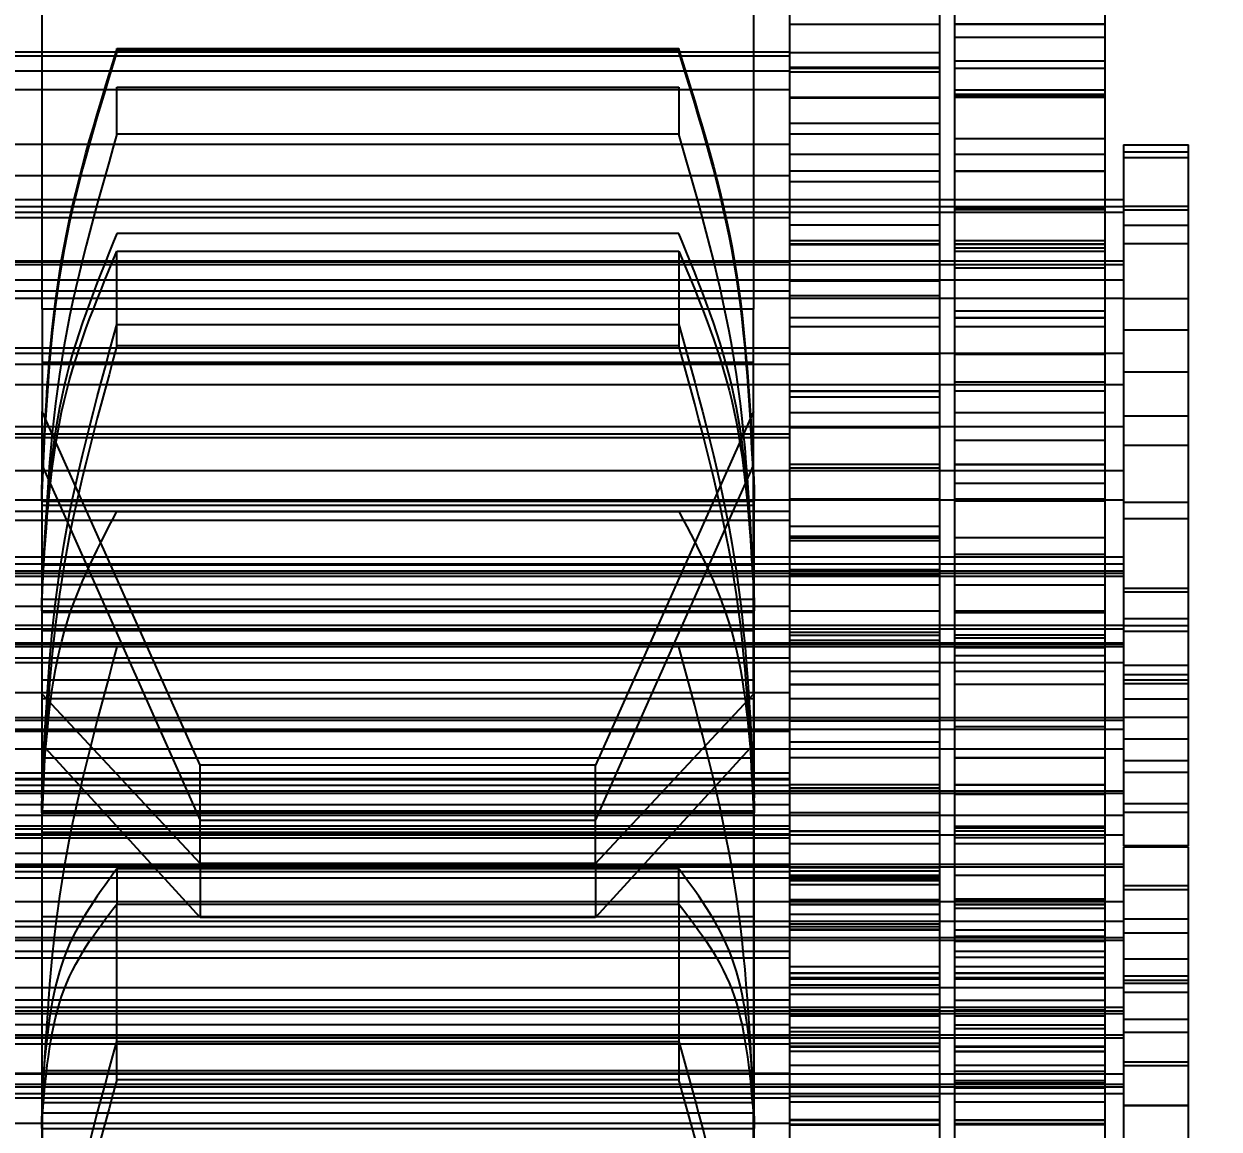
# Model space of a CAD drawing. Header units: metres. Extents: x 0 to 63075, y 0 to 44550.
# Drawn here: x 37036.25 to 37048.34, y 17373.58 to 17384.76 of the extents above; entities that cross this region are included whole.
import ezdxf

# ---------------------------------------------------------------- set-up
doc = ezdxf.new("R2010")
doc.units = ezdxf.units.M
doc.header["$LTSCALE"] = 75
doc.linetypes.add('HIDDEN2', pattern=[4.7625, 3.175, -1.5875])
doc.layers.add('SDM', color=7, linetype='Continuous')
doc.layers.add('ST1', color=7, linetype='HIDDEN2')
doc.styles.add('ROMANS', font='ROMANS.SHX')
doc.dimstyles.new('75___1-75', dxfattribs={"dimscale": 75, "dimtxt": 2.5, "dimasz": 2, "dimexe": 1.5, "dimexo": 1, "dimgap": 0.5, "dimtad": 1, "dimdec": 0, "dimzin": 12, "dimtxsty": 'ROMANS', "dimcen": 0, "dimclrd": 256, "dimclre": 256, "dimclrt": 3, "dimazin": 3, "dimtfac": 1, "dimtdec": 0, "dimtmove": 0, "dimatfit": 0, "dimfxl": 1, "dimlwd": -1, "dimlwe": -1, "dimarcsym": 0})

# ---------------------------------------------------------------- blocks, each defined once
blk = doc.blocks.new('*D28')
at = {"layer": 'Defpoints', "color": 0, "transparency": 16777216}
for p in [(33880.105, 17728.439), (37150.032, 17728.439), (37007.794, 17285.374)]:
    blk.add_point(p, dxfattribs=at)
at = {"layer": 'SDM', "transparency": 16777216}
for p, q in [((33880.105, 17878.439), (33880.105, 18585.582)), ((37075.032, 17728.439), (33767.605, 17728.439)), ((33880.105, 17285.374), (33880.105, 17728.439)), ((36932.794, 17285.374), (33767.605, 17285.374)), ((33880.105, 17135.374), (33880.105, 16985.374))]:
    blk.add_line(p, q, dxfattribs=at)
for points in [[(33855.105, 17878.439), (33905.105, 17878.439), (33880.105, 17728.439)], [(33855.105, 17135.374), (33905.105, 17135.374), (33880.105, 17285.374)]]:
    blk.add_solid(points, dxfattribs=at)
at = {"layer": 'SDM', "color": 3, "transparency": 16777216, "insert": (33748.855, 18307.01), "char_height": 187.5, "attachment_point": 5, "rotation": 90, "style": 'ROMANS'}
blk.add_mtext('443', dxfattribs=at)
blk = doc.blocks.new('A$C542b401d')
at = {"layer": 'ST1'}
for p, q in [((297.515, 1444.14), (297.515, 1454.806)), ((299.035, 1444.14), (299.035, 1454.806)), ((295.843, 1443.914), (295.843, 1449.942)), ((297.363, 1443.914), (297.363, 1449.942)), ((299.4, 1446.744), (299.4, 1441.742)), ((306.6, 1441.742), (306.6, 1446.744)), ((297.363, 1444.628), (295.843, 1444.628)), ((295.843, 1444.621), (297.363, 1444.621)), ((297.515, 1444.624), (299.035, 1444.624)), ((295.843, 1444.492), (297.363, 1444.492)), ((297.515, 1444.337), (299.035, 1444.337)), ((306.965, 1444.346), (299.035, 1444.346)), ((306.965, 1444.307), (299.035, 1444.307)), ((300.157, 1444.38), (300.157, 1444.345)), ((305.843, 1444.38), (300.157, 1444.38)), ((305.843, 1444.365), (300.157, 1444.365)), ((300.157, 1444.345), (305.843, 1444.345)), ((305.843, 1444.345), (305.843, 1444.38)), ((295.843, 1444.253), (297.363, 1444.253)), ((297.363, 1444.182), (295.843, 1444.182)), ((297.515, 1444.186), (299.035, 1444.186)), ((299.035, 1444.182), (297.515, 1444.182)), ((297.515, 1444.14), (299.035, 1444.14)), ((297.515, 1439.397), (297.515, 1444.14)), ((306.965, 1444.153), (299.035, 1444.153)), ((299.035, 1439.397), (299.035, 1444.14)), ((295.843, 1434.456), (295.843, 1443.959)), ((295.843, 1443.959), (297.363, 1443.959)), ((297.363, 1434.456), (297.363, 1443.959)), ((306.965, 1443.966), (299.035, 1443.966)), ((300.157, 1443.988), (300.157, 1443.512)), ((305.843, 1443.988), (300.157, 1443.988)), ((305.843, 1443.512), (305.843, 1443.988)), ((295.843, 1443.914), (297.363, 1443.914)), ((295.843, 1443.901), (297.363, 1443.901)), ((297.363, 1443.886), (295.843, 1443.886)), ((295.843, 1443.882), (297.363, 1443.882)), ((299.035, 1443.886), (297.515, 1443.886)), ((297.515, 1443.878), (299.035, 1443.878)), ((297.515, 1443.62), (299.035, 1443.62)), ((295.843, 1443.465), (297.363, 1443.465)), ((297.515, 1443.511), (299.035, 1443.511)), ((300.157, 1443.512), (305.843, 1443.512)), ((295, 1443.277), (295, 1443.403)), ((295.658, 1443.403), (295, 1443.403)), ((295.658, 1443.334), (295, 1443.334)), ((295.658, 1443.403), (295.658, 1443.277)), ((306.965, 1443.411), (299.035, 1443.411)), ((295, 1442.746), (295, 1443.277)), ((295.658, 1443.277), (295, 1443.277)), ((295.658, 1443.277), (295.658, 1442.746)), ((297.363, 1443.31), (295.843, 1443.31)), ((299.035, 1443.31), (297.515, 1443.31)), ((297.363, 1443.143), (295.843, 1443.143)), ((295.843, 1443.136), (297.363, 1443.136)), ((299.035, 1443.143), (297.515, 1443.143)), ((297.515, 1443.139), (299.035, 1443.139)), ((306.965, 1443.094), (299.035, 1443.094)), ((297.515, 1443.029), (299.035, 1443.029)), ((310.157, 1442.85), (295.658, 1442.85)), ((297.363, 1442.85), (295.843, 1442.85)), ((299.035, 1442.85), (297.515, 1442.85)), ((306.965, 1442.85), (299.035, 1442.85)), ((295.658, 1442.784), (295, 1442.784)), ((295, 1441.825), (295, 1442.746)), ((295.658, 1442.746), (295, 1442.746)), ((310.157, 1442.781), (295.658, 1442.781)), ((295.658, 1442.746), (295.658, 1441.825)), ((297.363, 1442.781), (295.843, 1442.781)), ((295.843, 1442.768), (297.363, 1442.768)), ((295.843, 1442.748), (297.363, 1442.748)), ((299.035, 1442.781), (297.515, 1442.781)), ((306.965, 1442.781), (299.035, 1442.781)), ((310.157, 1442.724), (295.658, 1442.724)), ((297.363, 1442.724), (295.843, 1442.724)), ((299.035, 1442.724), (297.515, 1442.724)), ((306.965, 1442.724), (299.035, 1442.724)), ((306.965, 1442.668), (299.035, 1442.668)), ((295.658, 1442.592), (295, 1442.592)), ((297.515, 1442.593), (299.035, 1442.593)), ((300.157, 1442.507), (305.843, 1442.507)), ((295.658, 1442.405), (295, 1442.405)), ((297.363, 1442.438), (295.843, 1442.438)), ((297.363, 1442.401), (295.843, 1442.401)), ((295.843, 1442.397), (297.363, 1442.397)), ((299.035, 1442.438), (297.515, 1442.438)), ((299.035, 1442.401), (297.515, 1442.401)), ((297.515, 1442.393), (299.035, 1442.393)), ((295.843, 1442.36), (297.363, 1442.36)), ((295.843, 1442.326), (297.363, 1442.326)), ((300.157, 1442.328), (300.157, 1441.371)), ((305.843, 1442.328), (300.157, 1442.328)), ((305.843, 1441.371), (305.843, 1442.328)), ((310.157, 1442.231), (295.658, 1442.231)), ((310.157, 1442.192), (295.658, 1442.192)), ((297.363, 1442.231), (295.843, 1442.231)), ((297.363, 1442.192), (295.843, 1442.192)), ((295.843, 1442.157), (297.363, 1442.157)), ((299.035, 1442.231), (297.515, 1442.231)), ((299.035, 1442.192), (297.515, 1442.192)), ((306.965, 1442.231), (299.035, 1442.231)), ((306.965, 1442.222), (299.035, 1442.222)), ((306.965, 1442.192), (299.035, 1442.192)), ((310.157, 1442.038), (295.658, 1442.038)), ((297.363, 1442.038), (295.843, 1442.038)), ((299.035, 1442.038), (297.515, 1442.038)), ((297.515, 1442.026), (299.035, 1442.026)), ((306.965, 1442.038), (299.035, 1442.038)), ((306.965, 1441.926), (299.035, 1441.926)), ((295.658, 1441.849), (295, 1441.849)), ((295, 1437.949), (295, 1441.825)), ((310.157, 1441.851), (295.658, 1441.851)), ((295.658, 1441.825), (295.658, 1437.949)), ((297.363, 1441.851), (295.843, 1441.851)), ((297.515, 1441.876), (299.035, 1441.876)), ((299.035, 1441.851), (297.515, 1441.851)), ((306.965, 1441.851), (299.035, 1441.851)), ((295.843, 1441.721), (297.363, 1441.721)), ((297.363, 1441.658), (295.843, 1441.658)), ((295.843, 1441.651), (297.363, 1441.651)), ((299.035, 1441.658), (297.515, 1441.658)), ((297.515, 1441.654), (299.035, 1441.654)), ((299.4, 1441.742), (306.6, 1441.742)), ((299.4, 1440.704), (299.4, 1441.742)), ((306.6, 1441.742), (306.6, 1440.704)), ((295.658, 1441.533), (295, 1441.533)), ((297.363, 1441.566), (295.843, 1441.566)), ((299.035, 1441.566), (297.515, 1441.566)), ((305.843, 1441.587), (300.157, 1441.587)), ((310.157, 1441.296), (295.658, 1441.296)), ((297.363, 1441.296), (295.843, 1441.296)), ((295.843, 1441.283), (297.363, 1441.283)), ((299.035, 1441.296), (297.515, 1441.296)), ((297.515, 1441.285), (299.035, 1441.285)), ((306.965, 1441.35), (299.035, 1441.35)), ((306.965, 1441.296), (299.035, 1441.296)), ((300.157, 1441.371), (305.843, 1441.371)), ((306.965, 1441.183), (299.035, 1441.183)), ((299.4, 1441.202), (306.6, 1441.202)), ((295.658, 1441.107), (295, 1441.107)), ((310.157, 1440.979), (295.658, 1440.979)), ((295.843, 1441.004), (297.363, 1441.004)), ((297.363, 1440.979), (295.843, 1440.979)), ((297.363, 1440.916), (295.843, 1440.916)), ((295.843, 1440.912), (297.363, 1440.912)), ((299.035, 1440.979), (297.515, 1440.979)), ((299.035, 1440.916), (297.515, 1440.916)), ((306.965, 1440.979), (299.035, 1440.979)), ((297.515, 1440.908), (299.035, 1440.908)), ((297.515, 1440.849), (299.035, 1440.849)), ((297.363, 1440.694), (295.843, 1440.694)), ((299.035, 1440.694), (297.515, 1440.694)), ((299.4, 1440.704), (301, 1437.125)), ((299.4, 1437.843), (299.4, 1440.704)), ((305, 1437.125), (306.6, 1440.704)), ((306.6, 1437.843), (306.6, 1440.704)), ((295.658, 1440.661), (295, 1440.661)), ((310.157, 1440.553), (295.658, 1440.553)), ((297.363, 1440.553), (295.843, 1440.553)), ((299.035, 1440.553), (297.515, 1440.553)), ((306.965, 1440.553), (299.035, 1440.553)), ((297.515, 1440.541), (299.035, 1440.541)), ((306.965, 1440.478), (299.035, 1440.478)), ((306.965, 1440.441), (299.035, 1440.441)), ((295.658, 1440.364), (295, 1440.364)), ((295.843, 1440.413), (297.363, 1440.413)), ((310.157, 1440.107), (295.658, 1440.107)), ((297.363, 1440.173), (295.843, 1440.173)), ((295.843, 1440.166), (297.363, 1440.166)), ((297.363, 1440.107), (295.843, 1440.107)), ((299.035, 1440.173), (297.515, 1440.173)), ((297.515, 1440.169), (299.035, 1440.169)), ((297.515, 1440.132), (299.035, 1440.132)), ((299.035, 1440.107), (297.515, 1440.107)), ((306.965, 1440.107), (299.035, 1440.107)), ((301, 1436.565), (299.4, 1440.158)), ((306.6, 1440.158), (305, 1436.565)), ((295.843, 1439.977), (297.363, 1439.977)), ((299.395, 1439.883), (299.395, 1440.047)), ((306.605, 1440.047), (306.605, 1439.883)), ((297.363, 1439.822), (295.843, 1439.822)), ((299.035, 1439.822), (297.515, 1439.822)), ((299.395, 1439.929), (299.395, 1439.802)), ((299.395, 1439.917), (299.395, 1439.798)), ((299.395, 1439.798), (299.395, 1439.917)), ((299.395, 1439.756), (299.395, 1439.883)), ((306.605, 1439.802), (306.605, 1439.929)), ((306.605, 1439.798), (306.605, 1439.917)), ((306.605, 1439.917), (306.605, 1439.798)), ((306.605, 1439.883), (306.605, 1439.756)), ((295.658, 1439.789), (295, 1439.789)), ((310.157, 1439.811), (295.658, 1439.811)), ((297.363, 1439.811), (295.843, 1439.811)), ((295.843, 1439.798), (297.363, 1439.798)), ((299.035, 1439.811), (297.515, 1439.811)), ((306.965, 1439.811), (299.035, 1439.811)), ((306.605, 1439.802), (299.395, 1439.802)), ((306.605, 1439.798), (299.395, 1439.798)), ((306.605, 1439.756), (299.395, 1439.756)), ((299.395, 1438.818), (299.395, 1439.756)), ((306.605, 1439.756), (306.605, 1438.783)), ((295.658, 1439.622), (295, 1439.622)), ((306.965, 1439.698), (299.035, 1439.698)), ((306.965, 1439.606), (299.035, 1439.606)), ((305.843, 1439.694), (300.157, 1439.694)), ((297.515, 1439.541), (299.035, 1439.541)), ((297.363, 1439.431), (295.843, 1439.431)), ((295.843, 1439.427), (297.363, 1439.427)), ((297.515, 1439.44), (299.035, 1439.44)), ((299.035, 1439.431), (297.515, 1439.431)), ((297.515, 1439.423), (299.035, 1439.423)), ((297.515, 1439.397), (299.035, 1439.397)), ((297.515, 1434.427), (297.515, 1439.397)), ((299.035, 1434.427), (299.035, 1439.397)), ((310.157, 1439.235), (295.658, 1439.235)), ((295.843, 1439.259), (297.363, 1439.259)), ((297.363, 1439.235), (295.843, 1439.235)), ((299.035, 1439.235), (297.515, 1439.235)), ((306.965, 1439.235), (299.035, 1439.235)), ((295.658, 1439.16), (310.157, 1439.16)), ((295.843, 1439.16), (297.363, 1439.16)), ((297.515, 1439.16), (299.035, 1439.16)), ((297.515, 1439.104), (299.035, 1439.104)), ((299.035, 1439.16), (306.965, 1439.16)), ((306.6, 1439.152), (299.4, 1439.152)), ((295.658, 1439.091), (310.157, 1439.091)), ((310.157, 1439.068), (295.658, 1439.068)), ((295.658, 1439.034), (310.157, 1439.034)), ((295.843, 1439.091), (297.363, 1439.091)), ((297.363, 1439.068), (295.843, 1439.068)), ((295.843, 1439.034), (297.363, 1439.034)), ((297.515, 1439.091), (299.035, 1439.091)), ((299.035, 1439.068), (297.515, 1439.068)), ((297.515, 1439.056), (299.035, 1439.056)), ((297.515, 1439.034), (299.035, 1439.034)), ((299.035, 1439.091), (306.965, 1439.091)), ((306.965, 1439.068), (299.035, 1439.068)), ((299.035, 1439.034), (306.965, 1439.034)), ((295.658, 1438.917), (295, 1438.917)), ((295.658, 1438.879), (295, 1438.879)), ((297.363, 1438.95), (295.843, 1438.95)), ((299.035, 1438.95), (297.515, 1438.95)), ((306.965, 1438.956), (299.035, 1438.956)), ((306.965, 1438.734), (299.035, 1438.734)), ((299.395, 1438.689), (299.395, 1438.818)), ((299.395, 1438.818), (299.395, 1438.689)), ((306.605, 1438.806), (299.395, 1438.806)), ((299.395, 1436.575), (299.395, 1438.783)), ((306.605, 1438.818), (306.605, 1438.689)), ((306.605, 1438.689), (306.605, 1438.818)), ((306.605, 1438.783), (306.605, 1436.575)), ((297.363, 1438.688), (295.843, 1438.688)), ((295.843, 1438.681), (297.363, 1438.681)), ((295.843, 1438.668), (297.363, 1438.668)), ((299.035, 1438.688), (297.515, 1438.688)), ((297.515, 1438.684), (299.035, 1438.684)), ((306.605, 1438.689), (299.395, 1438.689)), ((306.605, 1438.674), (299.395, 1438.674)), ((306.6, 1438.68), (299.4, 1438.68)), ((295, 1438.606), (295.658, 1438.606)), ((295, 1438.537), (295.658, 1438.537)), ((295.658, 1438.541), (310.157, 1438.541)), ((295.658, 1438.502), (310.157, 1438.502)), ((295.843, 1438.541), (297.363, 1438.541)), ((295.843, 1438.502), (297.363, 1438.502)), ((297.515, 1438.541), (299.035, 1438.541)), ((297.515, 1438.502), (299.035, 1438.502)), ((299.035, 1438.541), (306.965, 1438.541)), ((299.035, 1438.502), (306.965, 1438.502)), ((295, 1438.48), (295.658, 1438.48)), ((295.843, 1438.443), (297.363, 1438.443)), ((295.843, 1438.413), (297.363, 1438.413)), ((299.035, 1438.471), (297.515, 1438.471)), ((299.035, 1438.441), (297.515, 1438.441)), ((297.515, 1438.387), (299.035, 1438.387)), ((299.4, 1438.484), (306.6, 1438.484)), ((310.157, 1438.363), (295.658, 1438.363)), ((295.658, 1438.348), (310.157, 1438.348)), ((310.157, 1438.326), (295.658, 1438.326)), ((297.363, 1438.363), (295.843, 1438.363)), ((295.843, 1438.348), (297.363, 1438.348)), ((297.363, 1438.326), (295.843, 1438.326)), ((295.843, 1438.313), (297.363, 1438.313)), ((299.035, 1438.363), (297.515, 1438.363)), ((297.515, 1438.348), (299.035, 1438.348)), ((299.035, 1438.326), (297.515, 1438.326)), ((306.965, 1438.363), (299.035, 1438.363)), ((299.035, 1438.348), (306.965, 1438.348)), ((306.965, 1438.326), (299.035, 1438.326)), ((300.157, 1438.323), (305.843, 1438.323)), ((295.658, 1438.137), (295, 1438.137)), ((295.658, 1438.161), (310.157, 1438.161)), ((295.843, 1438.232), (297.363, 1438.232)), ((295.843, 1438.161), (297.363, 1438.161)), ((297.515, 1438.161), (299.035, 1438.161)), ((306.965, 1438.213), (299.035, 1438.213)), ((299.035, 1438.161), (306.965, 1438.161)), ((295.658, 1438.044), (295, 1438.044)), ((297.363, 1438.077), (295.843, 1438.077)), ((299.035, 1438.077), (297.515, 1438.077)), ((295, 1437.987), (295.658, 1437.987)), ((295, 1437.172), (295, 1437.949)), ((295, 1437.949), (295.658, 1437.949)), ((295.658, 1437.949), (295.658, 1437.172)), ((297.363, 1437.946), (295.843, 1437.946)), ((295.843, 1437.942), (297.363, 1437.942)), ((299.035, 1437.946), (297.515, 1437.946)), ((297.515, 1437.938), (299.035, 1437.938)), ((299.4, 1437.986), (306.6, 1437.986)), ((295, 1437.795), (295.658, 1437.795)), ((297.515, 1437.796), (299.035, 1437.796)), ((306.965, 1437.862), (299.035, 1437.862)), ((299.395, 1437.799), (306.605, 1437.799)), ((301, 1436.132), (299.4, 1437.843)), ((299.4, 1437.843), (299.4, 1434.033)), ((306.6, 1437.843), (305, 1436.132)), ((306.6, 1434.033), (306.6, 1437.843)), ((295, 1437.608), (295.658, 1437.608)), ((295.658, 1437.606), (310.157, 1437.606)), ((310.157, 1437.583), (295.658, 1437.583)), ((295.843, 1437.606), (297.363, 1437.606)), ((297.363, 1437.583), (295.843, 1437.583)), ((297.515, 1437.606), (299.035, 1437.606)), ((299.035, 1437.583), (297.515, 1437.583)), ((297.515, 1437.571), (299.035, 1437.571)), ((299.035, 1437.606), (306.965, 1437.606)), ((306.965, 1437.583), (299.035, 1437.583)), ((310.157, 1437.491), (295.658, 1437.491)), ((295.843, 1437.515), (297.363, 1437.515)), ((297.363, 1437.491), (295.843, 1437.491)), ((299.035, 1437.491), (297.515, 1437.491)), ((306.965, 1437.491), (299.035, 1437.491)), ((306.965, 1437.471), (299.035, 1437.471)), ((295.658, 1437.394), (295, 1437.394)), ((295.658, 1437.289), (310.157, 1437.289)), ((295.843, 1437.289), (297.363, 1437.289)), ((297.515, 1437.36), (299.035, 1437.36)), ((297.515, 1437.289), (299.035, 1437.289)), ((299.035, 1437.289), (306.965, 1437.289)), ((299.395, 1437.288), (306.605, 1437.288)), ((299.4, 1437.334), (301, 1435.585)), ((305, 1435.585), (306.6, 1437.334)), ((295, 1436.31), (295, 1437.172)), ((295.658, 1437.172), (295, 1437.172)), ((295.658, 1437.172), (295.658, 1436.31)), ((297.363, 1437.205), (295.843, 1437.205)), ((297.363, 1437.203), (295.843, 1437.203)), ((295.843, 1437.196), (297.363, 1437.196)), ((299.035, 1437.205), (297.515, 1437.205)), ((299.035, 1437.203), (297.515, 1437.203)), ((297.515, 1437.199), (299.035, 1437.199)), ((299.395, 1437.196), (306.605, 1437.196)), ((295, 1437.052), (295.658, 1437.052)), ((299.035, 1437.045), (306.965, 1437.045)), ((301, 1436.132), (301, 1437.125)), ((301, 1437.125), (305, 1437.125)), ((305, 1436.132), (305, 1437.125)), ((297.363, 1436.932), (295.843, 1436.932)), ((295.843, 1436.924), (297.363, 1436.924)), ((299.035, 1436.932), (297.515, 1436.932)), ((306.965, 1436.99), (299.035, 1436.99)), ((299.035, 1436.976), (306.965, 1436.976)), ((295.658, 1436.863), (310.157, 1436.863)), ((310.157, 1436.841), (295.658, 1436.841)), ((295.843, 1436.863), (297.363, 1436.863)), ((297.363, 1436.841), (295.843, 1436.841)), ((295.843, 1436.828), (297.363, 1436.828)), ((299.035, 1436.897), (297.515, 1436.897)), ((299.035, 1436.869), (297.515, 1436.869)), ((297.515, 1436.863), (299.035, 1436.863)), ((299.035, 1436.841), (297.515, 1436.841)), ((299.035, 1436.919), (306.965, 1436.919)), ((299.035, 1436.863), (306.965, 1436.863)), ((306.965, 1436.841), (299.035, 1436.841)), ((295, 1436.736), (295.658, 1436.736)), ((306.965, 1436.728), (299.035, 1436.728)), ((299.395, 1436.737), (299.395, 1436.642)), ((299.395, 1436.642), (299.395, 1436.737)), ((306.605, 1436.642), (306.605, 1436.737)), ((306.605, 1436.737), (306.605, 1436.642)), ((295.658, 1436.652), (295, 1436.652)), ((310.157, 1436.619), (295.658, 1436.619)), ((297.363, 1436.619), (295.843, 1436.619)), ((297.515, 1436.643), (299.035, 1436.643)), ((299.035, 1436.619), (297.515, 1436.619)), ((306.965, 1436.619), (299.035, 1436.619)), ((306.605, 1436.665), (299.395, 1436.665)), ((306.605, 1436.642), (299.395, 1436.642)), ((299.395, 1436.447), (299.395, 1436.575)), ((301, 1436.565), (305, 1436.565)), ((306.605, 1436.575), (306.605, 1436.447)), ((297.363, 1436.508), (295.843, 1436.508)), ((295.843, 1436.488), (297.363, 1436.488)), ((297.363, 1436.461), (295.843, 1436.461)), ((295.843, 1436.457), (297.363, 1436.457)), ((299.035, 1436.461), (297.515, 1436.461)), ((297.515, 1436.453), (299.035, 1436.453)), ((306.965, 1436.511), (299.035, 1436.511)), ((306.965, 1436.481), (299.035, 1436.481)), ((306.605, 1436.447), (299.395, 1436.447)), ((299.395, 1433.528), (299.395, 1436.447)), ((306.605, 1436.447), (306.605, 1433.495)), ((295.658, 1436.417), (310.157, 1436.417)), ((295.843, 1436.417), (297.363, 1436.417)), ((297.363, 1436.393), (295.843, 1436.393)), ((297.363, 1436.333), (295.843, 1436.333)), ((297.515, 1436.417), (299.035, 1436.417)), ((299.035, 1436.333), (297.515, 1436.333)), ((299.035, 1436.426), (306.965, 1436.426)), ((299.035, 1436.417), (306.965, 1436.417)), ((299.035, 1436.387), (306.965, 1436.387)), ((295, 1436.31), (295.658, 1436.31)), ((295, 1435.428), (295, 1436.3)), ((295.658, 1436.3), (295, 1436.3)), ((295.658, 1436.3), (295.658, 1435.428)), ((299.035, 1436.233), (306.965, 1436.233)), ((295.658, 1436.121), (310.157, 1436.121)), ((310.157, 1436.098), (295.658, 1436.098)), ((295.843, 1436.121), (297.363, 1436.121)), ((297.363, 1436.098), (295.843, 1436.098)), ((297.515, 1436.121), (299.035, 1436.121)), ((299.035, 1436.098), (297.515, 1436.098)), ((297.515, 1436.086), (299.035, 1436.086)), ((299.035, 1436.121), (306.965, 1436.121)), ((306.965, 1436.117), (299.035, 1436.117)), ((306.965, 1436.098), (299.035, 1436.098)), ((300.157, 1436.077), (305.843, 1436.077)), ((300.157, 1435.72), (300.157, 1436.077)), ((301, 1436.132), (305, 1436.132)), ((301, 1436.132), (301, 1435.585)), ((305, 1436.132), (305, 1435.585)), ((305.843, 1436.077), (305.843, 1435.72)), ((295.843, 1436.008), (297.363, 1436.008)), ((297.515, 1436.052), (299.035, 1436.052)), ((297.515, 1436.008), (299.035, 1436.008)), ((297.515, 1435.991), (299.035, 1435.991)), ((297.515, 1435.977), (299.035, 1435.977)), ((297.515, 1435.957), (299.035, 1435.957)), ((299.035, 1436.046), (306.965, 1436.046)), ((306.965, 1435.986), (299.035, 1435.986)), ((295.658, 1435.909), (295, 1435.909)), ((295, 1435.864), (295.658, 1435.864)), ((297.515, 1435.914), (299.035, 1435.914)), ((310.157, 1435.747), (295.658, 1435.747)), ((295.843, 1435.771), (297.363, 1435.771)), ((295.843, 1435.762), (297.363, 1435.762)), ((297.363, 1435.747), (295.843, 1435.747)), ((297.363, 1435.718), (295.843, 1435.718)), ((295.843, 1435.711), (297.363, 1435.711)), ((299.035, 1435.766), (297.515, 1435.766)), ((299.035, 1435.747), (297.515, 1435.747)), ((299.035, 1435.718), (297.515, 1435.718)), ((297.515, 1435.714), (299.035, 1435.714)), ((306.965, 1435.747), (299.035, 1435.747)), ((300.157, 1435.72), (300.157, 1433.942)), ((305.843, 1435.72), (300.157, 1435.72)), ((305.843, 1433.942), (305.843, 1435.72)), ((295.843, 1435.676), (297.363, 1435.676)), ((297.515, 1435.616), (299.035, 1435.616)), ((299.395, 1435.592), (306.605, 1435.592)), ((295, 1435.567), (295.658, 1435.567)), ((295.658, 1435.545), (310.157, 1435.545)), ((295.843, 1435.545), (297.363, 1435.545)), ((297.515, 1435.545), (299.035, 1435.545)), ((299.035, 1435.521), (297.515, 1435.521)), ((297.515, 1435.49), (299.035, 1435.49)), ((299.035, 1435.545), (306.965, 1435.545)), ((299.035, 1435.491), (306.965, 1435.491)), ((301, 1435.585), (305, 1435.585)), ((295, 1434.919), (295, 1435.428)), ((295.658, 1435.428), (295, 1435.428)), ((295.658, 1435.428), (295.658, 1434.919)), ((295.658, 1435.378), (310.157, 1435.378)), ((310.157, 1435.356), (295.658, 1435.356)), ((297.363, 1435.461), (295.843, 1435.461)), ((295.843, 1435.391), (297.363, 1435.391)), ((295.843, 1435.378), (297.363, 1435.378)), ((297.363, 1435.356), (295.843, 1435.356)), ((297.515, 1435.464), (299.035, 1435.464)), ((299.035, 1435.461), (297.515, 1435.461)), ((297.515, 1435.378), (299.035, 1435.378)), ((299.035, 1435.356), (297.515, 1435.356)), ((299.035, 1435.378), (306.965, 1435.378)), ((306.965, 1435.356), (299.035, 1435.356)), ((295.843, 1435.343), (297.363, 1435.343)), ((295.843, 1435.24), (297.363, 1435.24)), ((306.965, 1435.245), (299.035, 1435.245)), ((306.965, 1435.243), (299.035, 1435.243)), ((295.658, 1435.167), (295, 1435.167)), ((295.843, 1435.18), (297.363, 1435.18)), ((299.035, 1435.174), (306.965, 1435.174)), ((295, 1434.992), (295.658, 1434.992)), ((295.843, 1435.085), (297.363, 1435.085)), ((297.363, 1435.023), (295.843, 1435.023)), ((295.843, 1435.016), (297.363, 1435.016)), ((297.515, 1435.085), (299.035, 1435.085)), ((297.515, 1435.02), (299.035, 1435.02)), ((297.515, 1435.016), (299.035, 1435.016)), ((295.658, 1434.95), (295, 1434.95)), ((295, 1433.999), (295, 1434.919)), ((295.658, 1434.919), (295, 1434.919)), ((295.658, 1434.919), (295.658, 1433.999)), ((310.157, 1434.875), (295.658, 1434.875)), ((297.363, 1434.976), (295.843, 1434.976)), ((295.843, 1434.972), (297.363, 1434.972)), ((295.843, 1434.959), (297.363, 1434.959)), ((297.363, 1434.875), (295.843, 1434.875)), ((299.035, 1434.976), (297.515, 1434.976)), ((297.515, 1434.968), (299.035, 1434.968)), ((297.515, 1434.959), (299.035, 1434.959)), ((297.515, 1434.899), (299.035, 1434.899)), ((299.035, 1434.875), (297.515, 1434.875)), ((306.965, 1434.875), (299.035, 1434.875)), ((295, 1434.825), (295.658, 1434.825)), ((295.843, 1434.744), (297.363, 1434.744)), ((297.515, 1434.804), (299.035, 1434.804)), ((299.035, 1434.748), (306.965, 1434.748)), ((295.658, 1434.673), (310.157, 1434.673)), ((295.658, 1434.636), (310.157, 1434.636)), ((295.843, 1434.673), (297.363, 1434.673)), ((297.363, 1434.649), (295.843, 1434.649)), ((295.843, 1434.636), (297.363, 1434.636)), ((297.515, 1434.673), (299.035, 1434.673)), ((297.515, 1434.648), (299.035, 1434.648)), ((297.515, 1434.636), (299.035, 1434.636)), ((299.035, 1434.673), (306.965, 1434.673)), ((299.035, 1434.636), (306.965, 1434.636)), ((295.658, 1434.556), (295, 1434.556)), ((310.157, 1434.613), (295.658, 1434.613)), ((297.363, 1434.613), (295.843, 1434.613)), ((297.363, 1434.589), (295.843, 1434.589)), ((299.035, 1434.613), (297.515, 1434.613)), ((297.515, 1434.601), (299.035, 1434.601)), ((299.035, 1434.589), (297.515, 1434.589)), ((306.965, 1434.613), (299.035, 1434.613)), ((306.965, 1434.501), (299.035, 1434.501)), ((295.658, 1434.424), (295, 1434.424)), ((310.157, 1434.396), (295.658, 1434.396)), ((295.843, 1434.494), (297.363, 1434.494)), ((295.843, 1434.456), (297.363, 1434.456)), ((295.843, 1430.542), (295.843, 1434.456)), ((297.363, 1434.396), (295.843, 1434.396)), ((297.363, 1430.542), (297.363, 1434.456)), ((297.515, 1426.601), (297.515, 1434.466)), ((297.515, 1434.466), (299.035, 1434.466)), ((297.515, 1434.427), (299.035, 1434.427)), ((299.035, 1434.396), (297.515, 1434.396)), ((299.035, 1426.601), (299.035, 1434.466)), ((306.965, 1434.396), (299.035, 1434.396)), ((310.157, 1434.366), (295.658, 1434.366)), ((297.363, 1434.366), (295.843, 1434.366)), ((295.843, 1434.277), (297.363, 1434.277)), ((295.843, 1434.273), (297.363, 1434.273)), ((297.515, 1434.368), (299.035, 1434.368)), ((299.035, 1434.366), (297.515, 1434.366)), ((297.515, 1434.308), (299.035, 1434.308)), ((299.035, 1434.281), (297.515, 1434.281)), ((297.515, 1434.273), (299.035, 1434.273)), ((306.965, 1434.373), (299.035, 1434.373)), ((306.965, 1434.366), (299.035, 1434.366)), ((299.035, 1434.302), (306.965, 1434.302)), ((305.843, 1434.329), (300.157, 1434.329)), ((297.363, 1434.233), (295.843, 1434.233)), ((295.843, 1434.226), (297.363, 1434.226)), ((299.035, 1434.233), (297.515, 1434.233)), ((297.515, 1434.229), (299.035, 1434.229)), ((295, 1434.12), (295.658, 1434.12)), ((295, 1434.082), (295.658, 1434.082)), ((295.843, 1434.086), (297.363, 1434.086)), ((295.843, 1434.027), (297.363, 1434.027)), ((297.515, 1434.086), (299.035, 1434.086)), ((299.4, 1434.033), (306.6, 1434.033)), ((299.4, 1432.919), (299.4, 1434.033)), ((306.6, 1434.033), (306.6, 1432.919)), ((295, 1430.122), (295, 1433.999)), ((310.157, 1434.002), (295.658, 1434.002)), ((295.658, 1433.999), (295.658, 1430.122)), ((297.363, 1434.002), (295.843, 1434.002)), ((295.843, 1433.932), (297.363, 1433.932)), ((295.843, 1433.906), (297.363, 1433.906)), ((299.035, 1434.002), (297.515, 1434.002)), ((299.035, 1434.006), (306.965, 1434.006)), ((306.965, 1434.002), (299.035, 1434.002)), ((300.157, 1433.942), (305.843, 1433.942)), ((295.658, 1433.893), (310.157, 1433.893)), ((310.157, 1433.871), (295.658, 1433.871)), ((295.658, 1433.801), (310.157, 1433.801)), ((295.843, 1433.893), (297.363, 1433.893)), ((297.363, 1433.871), (295.843, 1433.871)), ((295.843, 1433.858), (297.363, 1433.858)), ((295.843, 1433.801), (297.363, 1433.801)), ((297.515, 1433.893), (299.035, 1433.893)), ((297.515, 1433.872), (299.035, 1433.872)), ((299.035, 1433.871), (297.515, 1433.871)), ((297.515, 1433.801), (299.035, 1433.801)), ((299.035, 1433.777), (297.515, 1433.777)), ((299.035, 1433.893), (306.965, 1433.893)), ((306.965, 1433.871), (299.035, 1433.871)), ((299.035, 1433.801), (306.965, 1433.801)), ((295.658, 1433.684), (295, 1433.684)), ((295.658, 1433.682), (295, 1433.682)), ((297.363, 1433.717), (295.843, 1433.717)), ((299.035, 1433.717), (297.515, 1433.717)), ((306.965, 1433.758), (299.035, 1433.758)), ((306.605, 1433.711), (299.395, 1433.711)), ((297.363, 1433.538), (295.843, 1433.538)), ((297.515, 1433.535), (299.035, 1433.535)), ((299.395, 1433.449), (299.395, 1433.572)), ((299.395, 1433.572), (299.395, 1433.449)), ((299.4, 1433.604), (306.6, 1433.604)), ((306.605, 1433.572), (306.605, 1433.449)), ((306.605, 1433.449), (306.605, 1433.572)), ((295.843, 1433.531), (297.363, 1433.531)), ((295.843, 1433.495), (297.363, 1433.495)), ((297.363, 1433.491), (295.843, 1433.491)), ((295.843, 1433.487), (297.363, 1433.487)), ((297.515, 1433.531), (299.035, 1433.531)), ((299.035, 1433.491), (297.515, 1433.491)), ((297.515, 1433.483), (299.035, 1433.483)), ((306.965, 1433.501), (299.035, 1433.501)), ((299.395, 1429.391), (299.395, 1433.495)), ((306.605, 1433.449), (299.395, 1433.449)), ((306.605, 1433.495), (306.605, 1429.391))]:
    blk.add_line(p, q, dxfattribs=at)
for points, knots in [([(300.157, 1444.365), (299.941, 1443.674), (299.508, 1442.293), (299.433, 1440.716), (299.395, 1439.929)], [0, 0, 0, 0, 0.500372, 1, 1, 1, 1]), ([(299.395, 1439.883), (299.433, 1440.673), (299.508, 1442.256), (299.941, 1443.649), (300.157, 1444.345)], [0, 0, 0, 0, 0.499479, 1, 1, 1, 1]), ([(306.605, 1439.929), (306.567, 1440.716), (306.492, 1442.293), (306.06, 1443.674), (305.843, 1444.365)], [0, 0, 0, 0, 0.499427, 1, 1, 1, 1]), ([(305.843, 1444.345), (306.059, 1443.649), (306.492, 1442.256), (306.567, 1440.673), (306.605, 1439.883)], [0, 0, 0, 0, 0.500514, 1, 1, 1, 1]), ([(299.395, 1438.818), (299.433, 1439.632), (299.508, 1441.264), (299.94, 1442.762), (300.157, 1443.512)], [0, 0, 0, 0, 0.499098, 1, 1, 1, 1]), ([(305.843, 1443.512), (306.059, 1442.763), (306.492, 1441.265), (306.567, 1439.634), (306.605, 1438.818)], [0, 0, 0, 0, 0.5001333, 1, 1, 1, 1]), ([(299.395, 1438.915), (299.433, 1439.586), (299.508, 1440.929), (299.941, 1441.981), (300.157, 1442.507)], [0, 0, 0, 0, 0.499464, 1, 1, 1, 1]), ([(305.843, 1442.507), (306.059, 1441.981), (306.492, 1440.929), (306.567, 1439.586), (306.605, 1438.915)], [0, 0, 0, 0, 0.500529, 1, 1, 1, 1]), ([(300.157, 1442.328), (299.941, 1441.811), (299.508, 1440.777), (299.433, 1439.447), (299.395, 1438.783)], [0, 0, 0, 0, 0.500133, 1, 1, 1, 1]), ([(306.605, 1438.783), (306.567, 1439.446), (306.492, 1440.776), (306.06, 1441.81), (305.843, 1442.328)], [0, 0, 0, 0, 0.499098, 1, 1, 1, 1]), ([(300.157, 1441.587), (299.941, 1440.806), (299.508, 1439.244), (299.433, 1437.61), (299.395, 1436.794)], [0, 0, 0, 0, 0.500513, 1, 1, 1, 1]), ([(306.605, 1436.794), (306.567, 1437.61), (306.492, 1439.244), (306.059, 1440.806), (305.843, 1441.587)], [0, 0, 0, 0, 0.49948, 1, 1, 1, 1]), ([(299.395, 1436.575), (299.433, 1437.39), (299.508, 1439.022), (299.94, 1440.587), (300.157, 1441.371)], [0, 0, 0, 0, 0.499419, 1, 1, 1, 1]), ([(305.843, 1441.371), (306.059, 1440.588), (306.492, 1439.023), (306.567, 1437.391), (306.605, 1436.575)], [0, 0, 0, 0, 0.500261, 1, 1, 1, 1]), ([(300.157, 1439.694), (299.941, 1439.284), (299.508, 1438.464), (299.433, 1437.312), (299.395, 1436.737)], [0, 0, 0, 0, 0.500514, 1, 1, 1, 1]), ([(306.605, 1436.737), (306.567, 1437.312), (306.492, 1438.464), (306.059, 1439.284), (305.843, 1439.694)], [0, 0, 0, 0, 0.499479, 1, 1, 1, 1]), ([(299.395, 1433.572), (299.433, 1434.364), (299.508, 1435.949), (299.94, 1437.531), (300.157, 1438.323)], [0, 0, 0, 0, 0.499427, 1, 1, 1, 1]), ([(305.843, 1438.323), (306.059, 1437.531), (306.492, 1435.95), (306.567, 1434.364), (306.605, 1433.572)], [0, 0, 0, 0, 0.500372, 1, 1, 1, 1]), ([(299.395, 1433.79), (299.433, 1434.26), (299.508, 1435.201), (299.94, 1435.784), (300.157, 1436.077)], [0, 0, 0, 0, 0.499124, 1, 1, 1, 1]), ([(305.843, 1436.077), (306.059, 1435.785), (306.492, 1435.201), (306.567, 1434.26), (306.605, 1433.79)], [0, 0, 0, 0, 0.5001515, 1, 1, 1, 1]), ([(300.157, 1435.72), (299.941, 1435.439), (299.508, 1434.877), (299.433, 1433.956), (299.395, 1433.495)], [0, 0, 0, 0, 0.5002609, 1, 1, 1, 1]), ([(306.605, 1433.495), (306.567, 1433.955), (306.492, 1434.877), (306.06, 1435.439), (305.843, 1435.72)], [0, 0, 0, 0, 0.499419, 1, 1, 1, 1]), ([(300.157, 1434.329), (299.941, 1433.551), (299.508, 1431.997), (299.433, 1430.503), (299.395, 1429.757)], [0, 0, 0, 0, 0.500534, 1, 1, 1, 1]), ([(306.605, 1429.757), (306.567, 1430.503), (306.492, 1431.997), (306.059, 1433.551), (305.843, 1434.329)], [0, 0, 0, 0, 0.499459, 1, 1, 1, 1]), ([(299.395, 1429.391), (299.433, 1430.132), (299.508, 1431.616), (299.94, 1433.166), (300.157, 1433.942)], [0, 0, 0, 0, 0.499098, 1, 1, 1, 1]), ([(305.843, 1433.942), (306.059, 1433.167), (306.492, 1431.617), (306.567, 1430.133), (306.605, 1429.391)], [0, 0, 0, 0, 0.500133, 1, 1, 1, 1])]:
    blk.add_open_spline(points, degree=3, knots=knots, dxfattribs=at)

msp = doc.modelspace()

# ---------------------------------------------------------------- block references
at = {"layer": 'SDM', "xscale": -1}
msp.add_blockref('A$C542b401d', (37343.032, 15940.136), dxfattribs=at)

# ---------------------------------------------------------------- dimensions: what is measured, and where the dimension line sits
at = {"layer": 'SDM'}
dim = msp.add_linear_dim(base=(33880.105, 17728.439), p1=(37007.794, 17285.374), p2=(37150.032, 17728.439), angle=90, dimstyle='75___1-75', dxfattribs=at)
dim.commit()
dim.dimension.update_dxf_attribs({"geometry": '*D28', "text_midpoint": (33748.855, 18307.01)})

doc.saveas('drawing.dxf')
